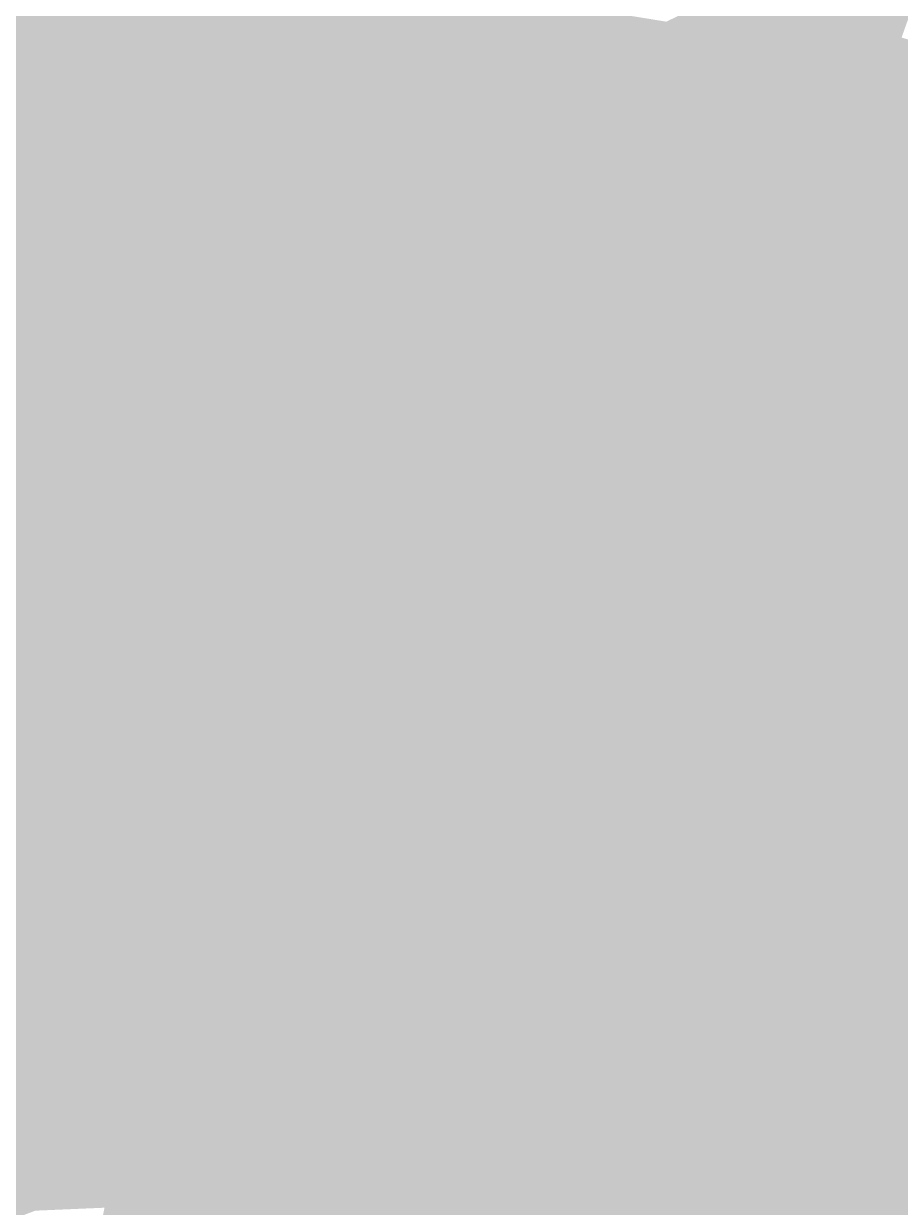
# Model space of a CAD drawing. Header units: millimetres. Extents: x 340454 to 342791, y 6993867 to 6995092.
# Drawn here: x 340734.29 to 340735.267, y 6994501.568 to 6994502.886 of the extents above; entities that cross this region are included whole.
import ezdxf

# ---------------------------------------------------------------- set-up
doc = ezdxf.new("R2010")
doc.units = ezdxf.units.MM
doc.header["$LTSCALE"] = 10
for name, color, linetype in [('A-MODELAGEM', 7, 'Continuous'), ('URB-Calçadas', 2, 'Continuous'), ('URB-Quadras', 3, 'Continuous')]:
    doc.layers.add(name, color=color, linetype=linetype)

msp = doc.modelspace()

# ---------------------------------------------------------------- linework, layer by layer
at = {"layer": 'A-MODELAGEM', "color": 161, "linetype": 'Continuous', "lineweight": -3}
for points in [[(340734.1952, 6994502.888), (340734.2515, 6994502.8698), (340734.6148, 6994503.0415)], [(340734.2515, 6994502.8698), (340734.595, 6994502.9751), (340734.6148, 6994503.0415)], [(340734.2515, 6994502.8698), (340734.3031, 6994502.8532), (340734.595, 6994502.9751)], [(340734.3031, 6994502.8532), (340734.3504, 6994502.838), (340734.595, 6994502.9751)], [(340734.3504, 6994502.838), (340734.5796, 6994502.9237), (340734.595, 6994502.9751)], [(340734.7085, 6994502.9256), (340734.6166, 6994502.9375), (340734.5639, 6994502.8328)], [(340734.6166, 6994502.9375), (340734.5796, 6994502.9237), (340734.5639, 6994502.8328)], [(340734.7085, 6994502.9256), (340734.5639, 6994502.8328), (340734.667, 6994502.8422)], [(340734.7942, 6994502.918), (340734.7085, 6994502.9256), (340734.667, 6994502.8422)], [(340735.0879, 6994502.9279), (340735.004, 6994502.884), (340735.0626, 6994502.8739)], [(340735.0879, 6994502.9279), (340735.006, 6994502.8882), (340735.004, 6994502.884)], [(340735.1385, 6994502.9117), (340735.0879, 6994502.9279), (340735.0626, 6994502.8739)], [(340734.3504, 6994502.838), (340734.4978, 6994502.7905), (340734.5796, 6994502.9237)], [(340734.4978, 6994502.7905), (340734.5499, 6994502.8239), (340734.5796, 6994502.9237)], [(340734.5796, 6994502.9237), (340734.5499, 6994502.8239), (340734.5639, 6994502.8328)], [(340734.7942, 6994502.918), (340734.667, 6994502.8422), (340734.7587, 6994502.8457)], [(340734.8716, 6994502.9087), (340734.7942, 6994502.918), (340734.7587, 6994502.8457)], [(340735.1385, 6994502.9117), (340735.0626, 6994502.8739), (340735.1163, 6994502.8641)], [(340735.185, 6994502.8968), (340735.1385, 6994502.9117), (340735.1163, 6994502.8641)], [(340735.2374, 6994502.9218), (340735.185, 6994502.8968), (340735.2284, 6994502.8834)], [(340735.2449, 6994502.9194), (340735.2374, 6994502.9218), (340735.2284, 6994502.8834)], [(340735.2814, 6994502.9077), (340735.2449, 6994502.9194), (340735.2284, 6994502.8834)], [(340734.8716, 6994502.9087), (340734.7587, 6994502.8457), (340734.841, 6994502.8455)], [(340734.9419, 6994502.8986), (340734.8716, 6994502.9087), (340734.841, 6994502.8455)], [(340734.9419, 6994502.8986), (340734.841, 6994502.8455), (340734.9153, 6994502.8429)], [(340735.006, 6994502.8882), (340734.9419, 6994502.8986), (340734.9153, 6994502.8429)], [(340735.2814, 6994502.9077), (340735.2284, 6994502.8834), (340735.2682, 6994502.8706)], [(340735.006, 6994502.8882), (340734.9153, 6994502.8429), (340735.004, 6994502.884)], [(340735.185, 6994502.8968), (340735.1163, 6994502.8641), (340735.1655, 6994502.8545)], [(340735.2284, 6994502.8834), (340735.185, 6994502.8968), (340735.1655, 6994502.8545)], [(340735.004, 6994502.884), (340734.9119, 6994502.8358), (340734.9796, 6994502.8325)], [(340735.004, 6994502.884), (340734.9153, 6994502.8429), (340734.9119, 6994502.8358)], [(340735.0626, 6994502.8739), (340735.004, 6994502.884), (340734.9796, 6994502.8325)], [(340735.0626, 6994502.8739), (340734.9796, 6994502.8325), (340735.0412, 6994502.8282)], [(340735.1163, 6994502.8641), (340735.0626, 6994502.8739), (340735.0412, 6994502.8282)], [(340735.2284, 6994502.8834), (340735.1655, 6994502.8545), (340735.2109, 6994502.8453)], [(340735.2682, 6994502.8706), (340735.2284, 6994502.8834), (340735.2109, 6994502.8453)], [(340733.7725, 6994502.6316), (340734.3031, 6994502.8532), (340734.2515, 6994502.8698)], [(340735.1163, 6994502.8641), (340735.0412, 6994502.8282), (340735.0974, 6994502.8233)], [(340735.1655, 6994502.8545), (340735.1163, 6994502.8641), (340735.0974, 6994502.8233)], [(340735.2682, 6994502.8706), (340735.2109, 6994502.8453), (340735.2527, 6994502.8365)], [(340735.3047, 6994502.8588), (340735.2682, 6994502.8706), (340735.2527, 6994502.8365)], [(340735.3047, 6994502.8588), (340735.2527, 6994502.8365), (340735.291, 6994502.8282)], [(340733.7725, 6994502.6316), (340733.8249, 6994502.6416), (340734.3031, 6994502.8532)], [(340733.8249, 6994502.6416), (340734.3504, 6994502.838), (340734.3031, 6994502.8532)], [(340734.7587, 6994502.8457), (340734.6342, 6994502.7761), (340734.73, 6994502.7871)], [(340734.7587, 6994502.8457), (340734.667, 6994502.8422), (340734.6342, 6994502.7761)], [(340734.841, 6994502.8455), (340734.7587, 6994502.8457), (340734.73, 6994502.7871)], [(340735.1655, 6994502.8545), (340735.0974, 6994502.8233), (340735.1485, 6994502.8177)], [(340735.2109, 6994502.8453), (340735.1655, 6994502.8545), (340735.1485, 6994502.8177)], [(340733.8249, 6994502.6416), (340734.4539, 6994502.7623), (340734.3504, 6994502.838)], [(340734.3504, 6994502.838), (340734.4539, 6994502.7623), (340734.4978, 6994502.7905)], [(340734.667, 6994502.8422), (340734.5312, 6994502.7612), (340734.6342, 6994502.7761)], [(340734.667, 6994502.8422), (340734.5363, 6994502.7781), (340734.5312, 6994502.7612)], [(340734.667, 6994502.8422), (340734.5639, 6994502.8328), (340734.5363, 6994502.7781)], [(340734.5639, 6994502.8328), (340734.5499, 6994502.8239), (340734.5363, 6994502.7781)], [(340734.841, 6994502.8455), (340734.73, 6994502.7871), (340734.8157, 6994502.7933)], [(340734.9119, 6994502.8358), (340734.8107, 6994502.783), (340734.8886, 6994502.7872)], [(340734.9119, 6994502.8358), (340734.8157, 6994502.7933), (340734.8107, 6994502.783)], [(340734.9153, 6994502.8429), (340734.841, 6994502.8455), (340734.8157, 6994502.7933)], [(340734.9153, 6994502.8429), (340734.8157, 6994502.7933), (340734.9119, 6994502.8358)], [(340734.9796, 6994502.8325), (340734.9119, 6994502.8358), (340734.8886, 6994502.7872)], [(340734.9796, 6994502.8325), (340734.8886, 6994502.7872), (340734.959, 6994502.789)], [(340735.0412, 6994502.8282), (340734.9796, 6994502.8325), (340734.959, 6994502.789)], [(340735.2109, 6994502.8453), (340735.1485, 6994502.8177), (340735.1958, 6994502.8122)], [(340735.2527, 6994502.8365), (340735.2109, 6994502.8453), (340735.1958, 6994502.8122)], [(340735.2527, 6994502.8365), (340735.1958, 6994502.8122), (340735.2392, 6994502.8068)], [(340735.291, 6994502.8282), (340735.2527, 6994502.8365), (340735.2392, 6994502.8068)], [(340734.4978, 6994502.7905), (340734.5363, 6994502.7781), (340734.5499, 6994502.8239)], [(340735.0412, 6994502.8282), (340734.959, 6994502.789), (340735.0229, 6994502.7892)], [(340735.0974, 6994502.8233), (340735.0412, 6994502.8282), (340735.0229, 6994502.7892)], [(340735.0974, 6994502.8233), (340735.0229, 6994502.7892), (340735.0808, 6994502.7878)], [(340735.1485, 6994502.8177), (340735.0974, 6994502.8233), (340735.0808, 6994502.7878)], [(340735.291, 6994502.8282), (340735.2392, 6994502.8068), (340735.2794, 6994502.8026)], [(340735.1485, 6994502.8177), (340735.0808, 6994502.7878), (340735.1337, 6994502.7857)], [(340735.1958, 6994502.8122), (340735.1485, 6994502.8177), (340735.1337, 6994502.7857)], [(340735.1958, 6994502.8122), (340735.1337, 6994502.7857), (340735.1826, 6994502.7833)], [(340735.2392, 6994502.8068), (340735.1958, 6994502.8122), (340735.1826, 6994502.7833)], [(340735.2392, 6994502.8068), (340735.1826, 6994502.7833), (340735.2217, 6994502.7683)], [(340735.2794, 6994502.8026), (340735.2392, 6994502.8068), (340735.2217, 6994502.7683)], [(340734.8157, 6994502.7933), (340734.7063, 6994502.7387), (340734.8107, 6994502.783)], [(340734.8157, 6994502.7933), (340734.73, 6994502.7871), (340734.7063, 6994502.7387)], [(340735.2794, 6994502.8026), (340735.2217, 6994502.7683), (340735.2627, 6994502.7656)], [(340735.3152, 6994502.7961), (340735.2794, 6994502.8026), (340735.2627, 6994502.7656)], [(340735.3152, 6994502.7961), (340735.2627, 6994502.7656), (340735.3002, 6994502.7628)], [(340734.4539, 6994502.7623), (340734.5363, 6994502.7781), (340734.4978, 6994502.7905)], [(340734.73, 6994502.7871), (340734.6076, 6994502.7227), (340734.7063, 6994502.7387)], [(340734.73, 6994502.7871), (340734.6342, 6994502.7761), (340734.6076, 6994502.7227)], [(340734.8107, 6994502.783), (340734.6995, 6994502.7248), (340734.7887, 6994502.7374)], [(340734.8107, 6994502.783), (340734.7063, 6994502.7387), (340734.6995, 6994502.7248)], [(340734.8886, 6994502.7872), (340734.7887, 6994502.7374), (340734.8689, 6994502.746)], [(340734.8886, 6994502.7872), (340734.8107, 6994502.783), (340734.7887, 6994502.7374)], [(340734.959, 6994502.789), (340734.8689, 6994502.746), (340734.9413, 6994502.7518)], [(340734.959, 6994502.789), (340734.8886, 6994502.7872), (340734.8689, 6994502.746)], [(340735.0229, 6994502.7892), (340734.9413, 6994502.7518), (340735.0069, 6994502.7551)], [(340735.0229, 6994502.7892), (340734.959, 6994502.789), (340734.9413, 6994502.7518)], [(340735.0808, 6994502.7878), (340735.0229, 6994502.7892), (340735.0069, 6994502.7551)], [(340735.0808, 6994502.7878), (340735.0069, 6994502.7551), (340735.0665, 6994502.757)], [(340735.1337, 6994502.7857), (340735.0808, 6994502.7878), (340735.0665, 6994502.757)], [(340735.1337, 6994502.7857), (340735.0665, 6994502.757), (340735.1208, 6994502.7577)], [(340735.1826, 6994502.7833), (340735.1337, 6994502.7857), (340735.1208, 6994502.7577)], [(340735.1826, 6994502.7833), (340735.1208, 6994502.7577), (340735.1585, 6994502.7307)], [(340735.2217, 6994502.7683), (340735.1826, 6994502.7833), (340735.1585, 6994502.7307)], [(340734.4539, 6994502.7623), (340734.5312, 6994502.7612), (340734.5363, 6994502.7781)], [(340734.6342, 6994502.7761), (340734.5157, 6994502.71), (340734.6076, 6994502.7227)], [(340734.6342, 6994502.7761), (340734.5312, 6994502.7612), (340734.5157, 6994502.71)], [(340735.2217, 6994502.7683), (340735.1585, 6994502.7307), (340735.2053, 6994502.7323)], [(340735.2627, 6994502.7656), (340735.2217, 6994502.7683), (340735.2053, 6994502.7323)], [(340733.8249, 6994502.6416), (340733.9228, 6994502.4216), (340734.4539, 6994502.7623)], [(340733.9228, 6994502.4216), (340733.948, 6994502.4134), (340734.4539, 6994502.7623)], [(340733.948, 6994502.4134), (340734.5312, 6994502.7612), (340734.4539, 6994502.7623)], [(340733.948, 6994502.4134), (340734.5157, 6994502.71), (340734.5312, 6994502.7612)], [(340735.0069, 6994502.7551), (340734.926, 6994502.7194), (340734.993, 6994502.7256)], [(340735.0069, 6994502.7551), (340734.9413, 6994502.7518), (340734.926, 6994502.7194)], [(340735.0665, 6994502.757), (340734.993, 6994502.7256), (340735.054, 6994502.73)], [(340735.0665, 6994502.757), (340735.0069, 6994502.7551), (340734.993, 6994502.7256)], [(340735.1208, 6994502.7577), (340735.054, 6994502.73), (340735.0894, 6994502.6896)], [(340735.1208, 6994502.7577), (340735.0665, 6994502.757), (340735.054, 6994502.73)], [(340735.1585, 6994502.7307), (340735.1208, 6994502.7577), (340735.0894, 6994502.6896)], [(340735.2627, 6994502.7656), (340735.2053, 6994502.7323), (340735.248, 6994502.7331)], [(340735.3002, 6994502.7628), (340735.2627, 6994502.7656), (340735.248, 6994502.7331)], [(340735.3002, 6994502.7628), (340735.248, 6994502.7331), (340735.287, 6994502.7334)], [(340734.8689, 6994502.746), (340734.77, 6994502.6988), (340734.852, 6994502.7108)], [(340734.8689, 6994502.746), (340734.7887, 6994502.7374), (340734.77, 6994502.6988)], [(340734.9413, 6994502.7518), (340734.852, 6994502.7108), (340734.926, 6994502.7194)], [(340734.9413, 6994502.7518), (340734.8689, 6994502.746), (340734.852, 6994502.7108)], [(340735.4638, 6994502.742), (340735.4314, 6994502.7196), (340735.0805, 6994501.863)], [(340736.6526, 6994502.4677), (340735.4638, 6994502.742), (340735.0805, 6994501.863)], [(340734.7063, 6994502.7387), (340734.5858, 6994502.6786), (340734.6995, 6994502.7248)], [(340734.7063, 6994502.7387), (340734.6076, 6994502.7227), (340734.5858, 6994502.6786)], [(340734.7887, 6994502.7374), (340734.6788, 6994502.6827), (340734.77, 6994502.6988)], [(340734.7887, 6994502.7374), (340734.6995, 6994502.7248), (340734.6788, 6994502.6827)], [(340735.054, 6994502.73), (340734.9809, 6994502.6998), (340735.0144, 6994502.6451)], [(340735.054, 6994502.73), (340734.993, 6994502.7256), (340734.9809, 6994502.6998)], [(340735.0894, 6994502.6896), (340735.054, 6994502.73), (340735.0144, 6994502.6451)], [(340735.1585, 6994502.7307), (340735.0894, 6994502.6896), (340735.1425, 6994502.6958)], [(340735.2053, 6994502.7323), (340735.1425, 6994502.6958), (340735.1909, 6994502.7006)], [(340735.2053, 6994502.7323), (340735.1585, 6994502.7307), (340735.1425, 6994502.6958)], [(340735.248, 6994502.7331), (340735.1909, 6994502.7006), (340735.2351, 6994502.7044)], [(340735.248, 6994502.7331), (340735.2053, 6994502.7323), (340735.1909, 6994502.7006)], [(340735.287, 6994502.7334), (340735.2351, 6994502.7044), (340735.2754, 6994502.7075)], [(340735.287, 6994502.7334), (340735.248, 6994502.7331), (340735.2351, 6994502.7044)], [(340734.6076, 6994502.7227), (340734.5029, 6994502.6676), (340734.5858, 6994502.6786)], [(340734.6076, 6994502.7227), (340734.5157, 6994502.71), (340734.5029, 6994502.6676)], [(340734.6995, 6994502.7248), (340734.5769, 6994502.6607), (340734.6788, 6994502.6827)], [(340734.6995, 6994502.7248), (340734.5858, 6994502.6786), (340734.5769, 6994502.6607)], [(340734.926, 6994502.7194), (340734.8373, 6994502.6802), (340734.9126, 6994502.6912)], [(340734.926, 6994502.7194), (340734.852, 6994502.7108), (340734.8373, 6994502.6802)], [(340734.993, 6994502.7256), (340734.9126, 6994502.6912), (340734.9809, 6994502.6998)], [(340734.993, 6994502.7256), (340734.926, 6994502.7194), (340734.9126, 6994502.6912)], [(340735.4314, 6994502.7196), (340735.0515, 6994501.8519), (340735.0805, 6994501.863)], [(340735.4314, 6994502.7196), (340735.3956, 6994502.6949), (340735.0515, 6994501.8519)], [(340733.948, 6994502.4134), (340733.9712, 6994502.4058), (340734.5157, 6994502.71)], [(340733.9712, 6994502.4058), (340734.5029, 6994502.6676), (340734.5157, 6994502.71)], [(340734.852, 6994502.7108), (340734.754, 6994502.6659), (340734.8373, 6994502.6802)], [(340734.852, 6994502.7108), (340734.77, 6994502.6988), (340734.754, 6994502.6659)], [(340735.1909, 6994502.7006), (340735.1284, 6994502.665), (340735.1782, 6994502.6727)], [(340735.1909, 6994502.7006), (340735.1425, 6994502.6958), (340735.1284, 6994502.665)], [(340735.2351, 6994502.7044), (340735.1782, 6994502.6727), (340735.2236, 6994502.679)], [(340735.2351, 6994502.7044), (340735.1909, 6994502.7006), (340735.1782, 6994502.6727)], [(340735.2754, 6994502.7075), (340735.2236, 6994502.679), (340735.2651, 6994502.6844)], [(340735.2754, 6994502.7075), (340735.2351, 6994502.7044), (340735.2236, 6994502.679)], [(340735.3122, 6994502.7099), (340735.2651, 6994502.6844), (340735.3029, 6994502.689)], [(340735.3122, 6994502.7099), (340735.2754, 6994502.7075), (340735.2651, 6994502.6844)], [(340734.77, 6994502.6988), (340734.6613, 6994502.647), (340734.754, 6994502.6659)], [(340734.77, 6994502.6988), (340734.6788, 6994502.6827), (340734.6613, 6994502.647)], [(340734.9126, 6994502.6912), (340734.8246, 6994502.6536), (340734.901, 6994502.6667)], [(340734.9126, 6994502.6912), (340734.8373, 6994502.6802), (340734.8246, 6994502.6536)], [(340734.9809, 6994502.6998), (340734.901, 6994502.6667), (340734.9323, 6994502.5962)], [(340734.9809, 6994502.6998), (340734.9126, 6994502.6912), (340734.901, 6994502.6667)], [(340735.0144, 6994502.6451), (340734.9809, 6994502.6998), (340734.9323, 6994502.5962)], [(340735.0894, 6994502.6896), (340735.0144, 6994502.6451), (340735.0738, 6994502.6558)], [(340735.3956, 6994502.6949), (340735.0197, 6994501.8396), (340735.0515, 6994501.8519)], [(340735.3956, 6994502.6949), (340735.3562, 6994502.6677), (340735.0197, 6994501.8396)], [(340735.1425, 6994502.6958), (340735.0738, 6994502.6558), (340735.1284, 6994502.665)], [(340735.1425, 6994502.6958), (340735.0894, 6994502.6896), (340735.0738, 6994502.6558)], [(340735.3029, 6994502.689), (340735.2559, 6994502.664), (340735.2946, 6994502.6705)], [(340735.3029, 6994502.689), (340735.2651, 6994502.6844), (340735.2559, 6994502.664)], [(340734.5858, 6994502.6786), (340734.4922, 6994502.632), (340734.5769, 6994502.6607)], [(340734.5858, 6994502.6786), (340734.5029, 6994502.6676), (340734.4922, 6994502.632)], [(340734.6788, 6994502.6827), (340734.5578, 6994502.6224), (340734.6613, 6994502.647)], [(340734.6788, 6994502.6827), (340734.5769, 6994502.6607), (340734.5578, 6994502.6224)], [(340734.8373, 6994502.6802), (340734.7401, 6994502.6372), (340734.8246, 6994502.6536)], [(340734.8373, 6994502.6802), (340734.754, 6994502.6659), (340734.7401, 6994502.6372)], [(340735.2236, 6994502.679), (340735.167, 6994502.6479), (340735.2135, 6994502.6565)], [(340735.2236, 6994502.679), (340735.1782, 6994502.6727), (340735.167, 6994502.6479)], [(340735.2651, 6994502.6844), (340735.2135, 6994502.6565), (340735.2559, 6994502.664)], [(340735.2651, 6994502.6844), (340735.2236, 6994502.679), (340735.2135, 6994502.6565)], [(340733.9712, 6994502.4058), (340733.9924, 6994502.3989), (340734.5029, 6994502.6676)], [(340733.9924, 6994502.3989), (340734.4922, 6994502.632), (340734.5029, 6994502.6676)], [(340734.754, 6994502.6659), (340734.6464, 6994502.6166), (340734.7401, 6994502.6372)], [(340734.754, 6994502.6659), (340734.6613, 6994502.647), (340734.6464, 6994502.6166)], [(340734.901, 6994502.6667), (340734.8135, 6994502.6304), (340734.8422, 6994502.5426)], [(340734.901, 6994502.6667), (340734.8246, 6994502.6536), (340734.8135, 6994502.6304)], [(340734.9323, 6994502.5962), (340734.901, 6994502.6667), (340734.8422, 6994502.5426)], [(340735.3562, 6994502.6677), (340734.9847, 6994501.8262), (340735.0197, 6994501.8396)], [(340735.3562, 6994502.6677), (340735.3129, 6994502.6378), (340734.9847, 6994501.8262)], [(340735.1284, 6994502.665), (340735.0601, 6994502.6261), (340735.116, 6994502.6379)], [(340735.1284, 6994502.665), (340735.0738, 6994502.6558), (340735.0601, 6994502.6261)], [(340735.1782, 6994502.6727), (340735.116, 6994502.6379), (340735.167, 6994502.6479)], [(340735.1782, 6994502.6727), (340735.1284, 6994502.665), (340735.116, 6994502.6379)], [(340735.2559, 6994502.664), (340735.2045, 6994502.6366), (340735.2478, 6994502.6459)], [(340735.2559, 6994502.664), (340735.2135, 6994502.6565), (340735.2045, 6994502.6366)], [(340735.2918, 6994502.6643), (340735.2445, 6994502.6385), (340735.2654, 6994502.6049)], [(340735.2918, 6994502.6643), (340735.2478, 6994502.6459), (340735.2445, 6994502.6385)], [(340735.2946, 6994502.6705), (340735.2478, 6994502.6459), (340735.2918, 6994502.6643)], [(340735.2946, 6994502.6705), (340735.2559, 6994502.664), (340735.2478, 6994502.6459)], [(340735.3129, 6994502.6378), (340735.2918, 6994502.6643), (340735.2654, 6994502.6049)], [(340734.5769, 6994502.6607), (340734.4867, 6994502.6136), (340734.5578, 6994502.6224)], [(340734.5769, 6994502.6607), (340734.4922, 6994502.632), (340734.4867, 6994502.6136)], [(340734.8246, 6994502.6536), (340734.7281, 6994502.6124), (340734.8135, 6994502.6304)], [(340734.8246, 6994502.6536), (340734.7401, 6994502.6372), (340734.7281, 6994502.6124)], [(340735.0738, 6994502.6558), (340734.9993, 6994502.6125), (340735.0601, 6994502.6261)], [(340735.0738, 6994502.6558), (340735.0144, 6994502.6451), (340734.9993, 6994502.6125)], [(340735.167, 6994502.6479), (340735.1051, 6994502.6139), (340735.1571, 6994502.626)], [(340735.167, 6994502.6479), (340735.116, 6994502.6379), (340735.1051, 6994502.6139)], [(340735.2135, 6994502.6565), (340735.1571, 6994502.626), (340735.2045, 6994502.6366)], [(340735.2135, 6994502.6565), (340735.167, 6994502.6479), (340735.1571, 6994502.626)], [(340734.6613, 6994502.647), (340734.5417, 6994502.5899), (340734.6464, 6994502.6166)], [(340734.6613, 6994502.647), (340734.5578, 6994502.6224), (340734.5417, 6994502.5899)], [(340734.7401, 6994502.6372), (340734.6334, 6994502.5901), (340734.7281, 6994502.6124)], [(340734.7401, 6994502.6372), (340734.6464, 6994502.6166), (340734.6334, 6994502.5901)], [(340735.0144, 6994502.6451), (340734.9323, 6994502.5962), (340734.9993, 6994502.6125)], [(340735.3129, 6994502.6378), (340734.9463, 6994501.8114), (340734.9847, 6994501.8262)], [(340735.3129, 6994502.6378), (340735.2654, 6994502.6049), (340734.9463, 6994501.8114)], [(340735.116, 6994502.6379), (340735.048, 6994502.5999), (340735.1051, 6994502.6139)], [(340735.116, 6994502.6379), (340735.0601, 6994502.6261), (340735.048, 6994502.5999)], [(340735.2045, 6994502.6366), (340735.1482, 6994502.6066), (340735.1965, 6994502.6189)], [(340735.2045, 6994502.6366), (340735.1571, 6994502.626), (340735.1482, 6994502.6066)], [(340735.2445, 6994502.6385), (340735.1926, 6994502.6104), (340735.2133, 6994502.5689)], [(340735.2445, 6994502.6385), (340735.1965, 6994502.6189), (340735.1926, 6994502.6104)], [(340735.2478, 6994502.6459), (340735.1965, 6994502.6189), (340735.2445, 6994502.6385)], [(340735.2478, 6994502.6459), (340735.2045, 6994502.6366), (340735.1965, 6994502.6189)], [(340735.2654, 6994502.6049), (340735.2445, 6994502.6385), (340735.2133, 6994502.5689)], [(340733.9924, 6994502.3989), (340734.012, 6994502.3925), (340734.4922, 6994502.632)], [(340734.012, 6994502.3925), (340734.4867, 6994502.6136), (340734.4922, 6994502.632)], [(340734.5578, 6994502.6224), (340734.4772, 6994502.5822), (340734.5417, 6994502.5899)], [(340734.5578, 6994502.6224), (340734.4867, 6994502.6136), (340734.4772, 6994502.5822)], [(340734.8135, 6994502.6304), (340734.7176, 6994502.5907), (340734.7433, 6994502.4838)], [(340734.8135, 6994502.6304), (340734.7281, 6994502.6124), (340734.7176, 6994502.5907)], [(340734.8422, 6994502.5426), (340734.8135, 6994502.6304), (340734.7433, 6994502.4838)], [(340735.0601, 6994502.6261), (340734.986, 6994502.5839), (340735.048, 6994502.5999)], [(340735.0601, 6994502.6261), (340734.9993, 6994502.6125), (340734.986, 6994502.5839)], [(340735.1571, 6994502.626), (340735.0953, 6994502.5927), (340735.1482, 6994502.6066)], [(340735.1571, 6994502.626), (340735.1051, 6994502.6139), (340735.0953, 6994502.5927)], [(340734.012, 6994502.3925), (340734.0439, 6994502.3821), (340734.4867, 6994502.6136)], [(340734.0439, 6994502.3821), (340734.4772, 6994502.5822), (340734.4867, 6994502.6136)], [(340734.6464, 6994502.6166), (340734.5279, 6994502.5622), (340734.6334, 6994502.5901)], [(340734.6464, 6994502.6166), (340734.5417, 6994502.5899), (340734.5279, 6994502.5622)], [(340734.7281, 6994502.6124), (340734.6221, 6994502.5671), (340734.7176, 6994502.5907)], [(340734.7281, 6994502.6124), (340734.6334, 6994502.5901), (340734.6221, 6994502.5671)], [(340734.9993, 6994502.6125), (340734.9177, 6994502.5651), (340734.986, 6994502.5839)], [(340734.9993, 6994502.6125), (340734.9323, 6994502.5962), (340734.9177, 6994502.5651)], [(340735.1051, 6994502.6139), (340735.0374, 6994502.5768), (340735.0953, 6994502.5927)], [(340735.1051, 6994502.6139), (340735.048, 6994502.5999), (340735.0374, 6994502.5768)], [(340735.1926, 6994502.6104), (340735.1359, 6994502.5796), (340735.1561, 6994502.5295)], [(340735.1926, 6994502.6104), (340735.1404, 6994502.5894), (340735.1359, 6994502.5796)], [(340735.1965, 6994502.6189), (340735.1404, 6994502.5894), (340735.1926, 6994502.6104)], [(340735.1965, 6994502.6189), (340735.1482, 6994502.6066), (340735.1404, 6994502.5894)], [(340735.2133, 6994502.5689), (340735.1926, 6994502.6104), (340735.1561, 6994502.5295)], [(340734.9323, 6994502.5962), (340734.8422, 6994502.5426), (340734.9177, 6994502.5651)], [(340735.2654, 6994502.6049), (340734.9043, 6994501.7952), (340734.9463, 6994501.8114)], [(340735.2654, 6994502.6049), (340735.2133, 6994502.5689), (340734.9043, 6994501.7952)], [(340735.048, 6994502.5999), (340734.9743, 6994502.5587), (340735.0374, 6994502.5768)], [(340735.048, 6994502.5999), (340734.986, 6994502.5839), (340734.9743, 6994502.5587)], [(340735.1482, 6994502.6066), (340735.0867, 6994502.5739), (340735.1404, 6994502.5894)], [(340735.1482, 6994502.6066), (340735.0953, 6994502.5927), (340735.0867, 6994502.5739)], [(340734.0439, 6994502.3821), (340734.0631, 6994502.3759), (340734.4772, 6994502.5822)], [(340734.0631, 6994502.3759), (340734.4691, 6994502.5553), (340734.4772, 6994502.5822)], [(340734.5417, 6994502.5899), (340734.4691, 6994502.5553), (340734.5279, 6994502.5622)], [(340734.5417, 6994502.5899), (340734.4772, 6994502.5822), (340734.4691, 6994502.5553)], [(340734.6334, 6994502.5901), (340734.516, 6994502.5382), (340734.6221, 6994502.5671)], [(340734.6334, 6994502.5901), (340734.5279, 6994502.5622), (340734.516, 6994502.5382)], [(340734.7176, 6994502.5907), (340734.6123, 6994502.547), (340734.6345, 6994502.4191)], [(340734.7176, 6994502.5907), (340734.6221, 6994502.5671), (340734.6123, 6994502.547)], [(340734.7433, 6994502.4838), (340734.7176, 6994502.5907), (340734.6345, 6994502.4191)], [(340734.986, 6994502.5839), (340734.9049, 6994502.5377), (340734.9743, 6994502.5587)], [(340734.986, 6994502.5839), (340734.9177, 6994502.5651), (340734.9049, 6994502.5377)], [(340735.0953, 6994502.5927), (340735.0279, 6994502.5562), (340735.0867, 6994502.5739)], [(340735.0953, 6994502.5927), (340735.0374, 6994502.5768), (340735.0279, 6994502.5562)], [(340735.1404, 6994502.5894), (340735.0791, 6994502.5571), (340735.1359, 6994502.5796)], [(340735.1404, 6994502.5894), (340735.0867, 6994502.5739), (340735.0791, 6994502.5571)], [(340735.2133, 6994502.5689), (340734.8583, 6994501.7776), (340734.9043, 6994501.7952)], [(340735.2133, 6994502.5689), (340735.1561, 6994502.5295), (340734.8583, 6994501.7776)], [(340735.0374, 6994502.5768), (340734.9639, 6994502.5364), (340735.0279, 6994502.5562)], [(340735.0374, 6994502.5768), (340734.9743, 6994502.5587), (340734.9639, 6994502.5364)], [(340735.0867, 6994502.5739), (340735.0195, 6994502.538), (340735.0791, 6994502.5571)], [(340735.0867, 6994502.5739), (340735.0279, 6994502.5562), (340735.0195, 6994502.538)], [(340735.1359, 6994502.5796), (340735.0739, 6994502.5459), (340735.0935, 6994502.4862)], [(340735.1359, 6994502.5796), (340735.0791, 6994502.5571), (340735.0739, 6994502.5459)], [(340735.1561, 6994502.5295), (340735.1359, 6994502.5796), (340735.0935, 6994502.4862)], [(340734.5279, 6994502.5622), (340734.4621, 6994502.532), (340734.516, 6994502.5382)], [(340734.5279, 6994502.5622), (340734.4691, 6994502.5553), (340734.4621, 6994502.532)], [(340734.6221, 6994502.5671), (340734.5056, 6994502.5173), (340734.6123, 6994502.547)], [(340734.6221, 6994502.5671), (340734.516, 6994502.5382), (340734.5056, 6994502.5173)], [(340734.9177, 6994502.5651), (340734.8282, 6994502.5131), (340734.9049, 6994502.5377)], [(340734.9177, 6994502.5651), (340734.8422, 6994502.5426), (340734.8282, 6994502.5131)], [(340734.9743, 6994502.5587), (340734.8935, 6994502.5136), (340734.9639, 6994502.5364)], [(340734.9743, 6994502.5587), (340734.9049, 6994502.5377), (340734.8935, 6994502.5136)], [(340735.0279, 6994502.5562), (340734.9548, 6994502.5167), (340735.0195, 6994502.538)], [(340735.0279, 6994502.5562), (340734.9639, 6994502.5364), (340734.9548, 6994502.5167)], [(340735.0791, 6994502.5571), (340735.0121, 6994502.5219), (340735.0739, 6994502.5459)], [(340735.0791, 6994502.5571), (340735.0195, 6994502.538), (340735.0121, 6994502.5219)], [(340734.0631, 6994502.3759), (340734.0809, 6994502.3701), (340734.4691, 6994502.5553)], [(340734.0809, 6994502.3701), (340734.4621, 6994502.532), (340734.4691, 6994502.5553)], [(340734.6123, 6994502.547), (340734.4966, 6994502.4991), (340734.5146, 6994502.3478)], [(340734.6123, 6994502.547), (340734.5056, 6994502.5173), (340734.4966, 6994502.4991)], [(340734.6345, 6994502.4191), (340734.6123, 6994502.547), (340734.5146, 6994502.3478)], [(340734.8422, 6994502.5426), (340734.7433, 6994502.4838), (340734.8282, 6994502.5131)], [(340735.0739, 6994502.5459), (340735.0061, 6994502.5091), (340735.0249, 6994502.4388)], [(340735.0739, 6994502.5459), (340735.0121, 6994502.5219), (340735.0061, 6994502.5091)], [(340735.0935, 6994502.4862), (340735.0739, 6994502.5459), (340735.0249, 6994502.4388)], [(340734.0809, 6994502.3701), (340734.0972, 6994502.3648), (340734.4621, 6994502.532)], [(340734.0972, 6994502.3648), (340734.1124, 6994502.3598), (340734.4621, 6994502.532)], [(340734.1124, 6994502.3598), (340734.4559, 6994502.5116), (340734.4621, 6994502.532)], [(340734.516, 6994502.5382), (340734.4559, 6994502.5116), (340734.5056, 6994502.5173)], [(340734.516, 6994502.5382), (340734.4621, 6994502.532), (340734.4559, 6994502.5116)], [(340735.1561, 6994502.5295), (340734.8081, 6994501.7582), (340734.8583, 6994501.7776)], [(340735.1561, 6994502.5295), (340735.0935, 6994502.4862), (340734.8081, 6994501.7582)], [(340734.9049, 6994502.5377), (340734.8159, 6994502.4871), (340734.8935, 6994502.5136)], [(340734.9049, 6994502.5377), (340734.8282, 6994502.5131), (340734.8159, 6994502.4871)], [(340734.9639, 6994502.5364), (340734.8835, 6994502.4923), (340734.9548, 6994502.5167)], [(340734.9639, 6994502.5364), (340734.8935, 6994502.5136), (340734.8835, 6994502.4923)], [(340735.0195, 6994502.538), (340734.9466, 6994502.4992), (340735.0121, 6994502.5219)], [(340735.0195, 6994502.538), (340734.9548, 6994502.5167), (340734.9466, 6994502.4992)], [(340734.5056, 6994502.5173), (340734.4505, 6994502.4937), (340734.4966, 6994502.4991)], [(340734.5056, 6994502.5173), (340734.4559, 6994502.5116), (340734.4505, 6994502.4937)], [(340734.9548, 6994502.5167), (340734.8747, 6994502.4734), (340734.9466, 6994502.4992)], [(340734.9548, 6994502.5167), (340734.8835, 6994502.4923), (340734.8747, 6994502.4734)], [(340735.0121, 6994502.5219), (340734.9394, 6994502.4837), (340735.0061, 6994502.5091)], [(340735.0121, 6994502.5219), (340734.9466, 6994502.4992), (340734.9394, 6994502.4837)], [(340734.1124, 6994502.3598), (340734.1264, 6994502.3552), (340734.4559, 6994502.5116)], [(340734.1264, 6994502.3552), (340734.4505, 6994502.4937), (340734.4559, 6994502.5116)], [(340734.8282, 6994502.5131), (340734.7299, 6994502.4559), (340734.8159, 6994502.4871)], [(340734.8282, 6994502.5131), (340734.7433, 6994502.4838), (340734.7299, 6994502.4559)], [(340734.8935, 6994502.5136), (340734.805, 6994502.4642), (340734.8835, 6994502.4923)], [(340734.8935, 6994502.5136), (340734.8159, 6994502.4871), (340734.805, 6994502.4642)], [(340735.0061, 6994502.5091), (340734.9326, 6994502.4691), (340734.9498, 6994502.3869)], [(340735.0061, 6994502.5091), (340734.9394, 6994502.4837), (340734.9326, 6994502.4691)], [(340735.0249, 6994502.4388), (340735.0061, 6994502.5091), (340734.9498, 6994502.3869)], [(340734.1264, 6994502.3552), (340734.1393, 6994502.3511), (340734.4505, 6994502.4937)], [(340734.1393, 6994502.3511), (340734.4458, 6994502.478), (340734.4505, 6994502.4937)], [(340734.4966, 6994502.4991), (340734.4458, 6994502.478), (340734.3835, 6994502.2715)], [(340734.5146, 6994502.3478), (340734.4966, 6994502.4991), (340734.3835, 6994502.2715)], [(340734.4966, 6994502.4991), (340734.4505, 6994502.4937), (340734.4458, 6994502.478)], [(340734.8835, 6994502.4923), (340734.7954, 6994502.4439), (340734.8747, 6994502.4734)], [(340734.8835, 6994502.4923), (340734.805, 6994502.4642), (340734.7954, 6994502.4439)], [(340734.9466, 6994502.4992), (340734.8668, 6994502.4567), (340734.9394, 6994502.4837)], [(340734.9466, 6994502.4992), (340734.8747, 6994502.4734), (340734.8668, 6994502.4567)], [(340734.1393, 6994502.3511), (340734.3835, 6994502.2715), (340734.4458, 6994502.478)], [(340734.7433, 6994502.4838), (340734.6345, 6994502.4191), (340734.7299, 6994502.4559)], [(340734.8159, 6994502.4871), (340734.7182, 6994502.4315), (340734.805, 6994502.4642)], [(340734.8159, 6994502.4871), (340734.7299, 6994502.4559), (340734.7182, 6994502.4315)], [(340735.0935, 6994502.4862), (340734.7532, 6994501.7371), (340734.8081, 6994501.7582)], [(340735.0935, 6994502.4862), (340735.0249, 6994502.4388), (340734.7532, 6994501.7371)], [(340734.9394, 6994502.4837), (340734.8599, 6994502.4419), (340734.9326, 6994502.4691)], [(340734.9394, 6994502.4837), (340734.8668, 6994502.4567), (340734.8599, 6994502.4419)], [(340734.805, 6994502.4642), (340734.7079, 6994502.4099), (340734.7954, 6994502.4439)], [(340734.805, 6994502.4642), (340734.7182, 6994502.4315), (340734.7079, 6994502.4099)], [(340734.8747, 6994502.4734), (340734.7869, 6994502.426), (340734.8668, 6994502.4567)], [(340734.8747, 6994502.4734), (340734.7954, 6994502.4439), (340734.7869, 6994502.426)], [(340734.9326, 6994502.4691), (340734.8522, 6994502.4254), (340734.8682, 6994502.3305)], [(340734.9326, 6994502.4691), (340734.8599, 6994502.4419), (340734.8522, 6994502.4254)], [(340734.9498, 6994502.3869), (340734.9326, 6994502.4691), (340734.8682, 6994502.3305)], [(340736.6526, 6994502.4677), (340734.9692, 6994501.6078), (340734.8744, 6994501.3905)], [(340737.7355, 6994502.1203), (340736.6526, 6994502.4677), (340734.8744, 6994501.3905)], [(340736.6526, 6994502.4677), (340734.9789, 6994501.6301), (340734.9692, 6994501.6078)], [(340736.6526, 6994502.4677), (340735.0708, 6994501.8409), (340734.9789, 6994501.6301)], [(340736.6526, 6994502.4677), (340735.0805, 6994501.863), (340735.0708, 6994501.8409)], [(340734.7299, 6994502.4559), (340734.6219, 6994502.3931), (340734.7182, 6994502.4315)], [(340734.7299, 6994502.4559), (340734.6345, 6994502.4191), (340734.6219, 6994502.3931)], [(340734.8668, 6994502.4567), (340734.7794, 6994502.4101), (340734.8599, 6994502.4419)], [(340734.8668, 6994502.4567), (340734.7869, 6994502.426), (340734.7794, 6994502.4101)], [(340735.0249, 6994502.4388), (340734.6933, 6994501.7141), (340734.7532, 6994501.7371)], [(340735.0249, 6994502.4388), (340734.9498, 6994502.3869), (340734.6933, 6994501.7141)], [(340734.7954, 6994502.4439), (340734.6988, 6994502.3909), (340734.7869, 6994502.426)], [(340734.7954, 6994502.4439), (340734.7079, 6994502.4099), (340734.6988, 6994502.3909)], [(340734.8599, 6994502.4419), (340734.7727, 6994502.396), (340734.8522, 6994502.4254)], [(340734.8599, 6994502.4419), (340734.7794, 6994502.4101), (340734.7727, 6994502.396)], [(340734.7182, 6994502.4315), (340734.6109, 6994502.3704), (340734.7079, 6994502.4099)], [(340734.7182, 6994502.4315), (340734.6219, 6994502.3931), (340734.6109, 6994502.3704)], [(340734.7869, 6994502.426), (340734.6907, 6994502.374), (340734.7794, 6994502.4101)], [(340734.7869, 6994502.426), (340734.6988, 6994502.3909), (340734.6907, 6994502.374)], [(340734.8522, 6994502.4254), (340734.764, 6994502.3775), (340734.7786, 6994502.2686)], [(340734.8522, 6994502.4254), (340734.7727, 6994502.396), (340734.764, 6994502.3775)], [(340734.8682, 6994502.3305), (340734.8522, 6994502.4254), (340734.7786, 6994502.2686)], [(340734.6345, 6994502.4191), (340734.5146, 6994502.3478), (340734.6219, 6994502.3931)], [(340734.7079, 6994502.4099), (340734.6012, 6994502.3503), (340734.6988, 6994502.3909)], [(340734.7079, 6994502.4099), (340734.6109, 6994502.3704), (340734.6012, 6994502.3503)], [(340734.7794, 6994502.4101), (340734.6835, 6994502.359), (340734.7727, 6994502.396)], [(340734.7794, 6994502.4101), (340734.6907, 6994502.374), (340734.6835, 6994502.359)], [(340734.6219, 6994502.3931), (340734.503, 6994502.324), (340734.6109, 6994502.3704)], [(340734.6219, 6994502.3931), (340734.5146, 6994502.3478), (340734.503, 6994502.324)], [(340734.6988, 6994502.3909), (340734.5926, 6994502.3325), (340734.6907, 6994502.374)], [(340734.6988, 6994502.3909), (340734.6012, 6994502.3503), (340734.5926, 6994502.3325)], [(340734.9498, 6994502.3869), (340734.6279, 6994501.6889), (340734.6933, 6994501.7141)], [(340734.9498, 6994502.3869), (340734.8682, 6994502.3305), (340734.6279, 6994501.6889)], [(340734.7727, 6994502.396), (340734.6772, 6994502.3458), (340734.764, 6994502.3775)], [(340734.7727, 6994502.396), (340734.6835, 6994502.359), (340734.6772, 6994502.3458)], [(340734.6907, 6994502.374), (340734.585, 6994502.3168), (340734.6835, 6994502.359)], [(340734.6907, 6994502.374), (340734.5926, 6994502.3325), (340734.585, 6994502.3168)], [(340734.764, 6994502.3775), (340734.6672, 6994502.325), (340734.6801, 6994502.2006)], [(340734.764, 6994502.3775), (340734.6772, 6994502.3458), (340734.6672, 6994502.325)], [(340734.7786, 6994502.2686), (340734.764, 6994502.3775), (340734.6801, 6994502.2006)], [(340734.6109, 6994502.3704), (340734.4927, 6994502.3031), (340734.6012, 6994502.3503)], [(340734.6109, 6994502.3704), (340734.503, 6994502.324), (340734.4927, 6994502.3031)], [(340734.6835, 6994502.359), (340734.5782, 6994502.3029), (340734.6772, 6994502.3458)], [(340734.6835, 6994502.359), (340734.585, 6994502.3168), (340734.5782, 6994502.3029)], [(340733.6007, 6994502.1279), (340734.3835, 6994502.2715), (340734.1393, 6994502.3511)], [(340734.5146, 6994502.3478), (340734.3835, 6994502.2715), (340734.3829, 6994502.2695)], [(340734.5146, 6994502.3478), (340734.3829, 6994502.2695), (340734.503, 6994502.324)], [(340734.6012, 6994502.3503), (340734.4837, 6994502.2846), (340734.5926, 6994502.3325)], [(340734.6012, 6994502.3503), (340734.4927, 6994502.3031), (340734.4837, 6994502.2846)], [(340734.6772, 6994502.3458), (340734.5723, 6994502.2906), (340734.6672, 6994502.325)], [(340734.6772, 6994502.3458), (340734.5782, 6994502.3029), (340734.5723, 6994502.2906)], [(340734.5926, 6994502.3325), (340734.4757, 6994502.2684), (340734.585, 6994502.3168)], [(340734.5926, 6994502.3325), (340734.4837, 6994502.2846), (340734.4757, 6994502.2684)], [(340734.503, 6994502.324), (340734.3829, 6994502.2695), (340734.3772, 6994502.2509)], [(340734.503, 6994502.324), (340734.3772, 6994502.2509), (340734.4927, 6994502.3031)], [(340734.8682, 6994502.3305), (340734.5571, 6994501.6617), (340734.6279, 6994501.6889)], [(340734.8682, 6994502.3305), (340734.7786, 6994502.2686), (340734.5571, 6994501.6617)], [(340734.6672, 6994502.325), (340734.5609, 6994502.2672), (340734.5719, 6994502.1258)], [(340734.6672, 6994502.325), (340734.5723, 6994502.2906), (340734.5609, 6994502.2672)], [(340734.6801, 6994502.2006), (340734.6672, 6994502.325), (340734.5719, 6994502.1258)], [(340734.585, 6994502.3168), (340734.4686, 6994502.254), (340734.5782, 6994502.3029)], [(340734.585, 6994502.3168), (340734.4757, 6994502.2684), (340734.4686, 6994502.254)], [(340734.4927, 6994502.3031), (340734.3772, 6994502.2509), (340734.3722, 6994502.2345)], [(340734.4927, 6994502.3031), (340734.3722, 6994502.2345), (340734.4837, 6994502.2846)], [(340734.5782, 6994502.3029), (340734.4624, 6994502.2412), (340734.5723, 6994502.2906)], [(340734.5782, 6994502.3029), (340734.4686, 6994502.254), (340734.4624, 6994502.2412)], [(340734.4837, 6994502.2846), (340734.3722, 6994502.2345), (340734.3678, 6994502.2199)], [(340734.4837, 6994502.2846), (340734.3678, 6994502.2199), (340734.4757, 6994502.2684)], [(340734.5723, 6994502.2906), (340734.4568, 6994502.2299), (340734.5609, 6994502.2672)], [(340734.5723, 6994502.2906), (340734.4624, 6994502.2412), (340734.4568, 6994502.2299)], [(340733.6007, 6994502.1279), (340734.3829, 6994502.2695), (340734.3835, 6994502.2715)], [(340733.6007, 6994502.1279), (340733.7826, 6994501.9125), (340734.3829, 6994502.2695)], [(340733.7826, 6994501.9125), (340734.3772, 6994502.2509), (340734.3829, 6994502.2695)], [(340734.4757, 6994502.2684), (340734.3678, 6994502.2199), (340734.3638, 6994502.2069)], [(340734.4757, 6994502.2684), (340734.3638, 6994502.2069), (340734.4686, 6994502.254)], [(340734.5609, 6994502.2672), (340734.444, 6994502.2037), (340734.4525, 6994502.0434)], [(340734.5609, 6994502.2672), (340734.4568, 6994502.2299), (340734.444, 6994502.2037)], [(340734.5609, 6994502.2672), (340734.4525, 6994502.0434), (340734.5719, 6994502.1258)], [(340734.7786, 6994502.2686), (340734.4798, 6994501.6319), (340734.5571, 6994501.6617)], [(340734.7786, 6994502.2686), (340734.6801, 6994502.2006), (340734.4798, 6994501.6319)], [(340734.4686, 6994502.254), (340734.3638, 6994502.2069), (340734.3603, 6994502.1954)], [(340734.4686, 6994502.254), (340734.3603, 6994502.1954), (340734.4624, 6994502.2412)], [(340733.7826, 6994501.9125), (340733.7906, 6994501.9099), (340734.3772, 6994502.2509)], [(340733.7906, 6994501.9099), (340734.3722, 6994502.2345), (340734.3772, 6994502.2509)], [(340734.4624, 6994502.2412), (340734.3603, 6994502.1954), (340734.3572, 6994502.1851)], [(340734.4624, 6994502.2412), (340734.3572, 6994502.1851), (340734.4568, 6994502.2299)], [(340733.7906, 6994501.9099), (340733.7979, 6994501.9075), (340734.3722, 6994502.2345)], [(340733.7979, 6994501.9075), (340734.3678, 6994502.2199), (340734.3722, 6994502.2345)], [(340734.4568, 6994502.2299), (340734.3544, 6994502.176), (340734.444, 6994502.2037)], [(340734.4568, 6994502.2299), (340734.3572, 6994502.1851), (340734.3544, 6994502.176)], [(340733.7979, 6994501.9075), (340733.8045, 6994501.9053), (340734.3678, 6994502.2199)], [(340733.8045, 6994501.9053), (340734.3638, 6994502.2069), (340734.3678, 6994502.2199)], [(340733.8045, 6994501.9053), (340733.8107, 6994501.9032), (340734.3638, 6994502.2069)], [(340733.8107, 6994501.9032), (340734.3603, 6994502.1954), (340734.3638, 6994502.2069)], [(340734.444, 6994502.2037), (340734.3467, 6994502.1509), (340734.3207, 6994501.9523)], [(340734.444, 6994502.2037), (340734.3207, 6994501.9523), (340734.4525, 6994502.0434)], [(340734.444, 6994502.2037), (340734.3544, 6994502.176), (340734.3467, 6994502.1509)], [(340734.6801, 6994502.2006), (340734.3952, 6994501.5994), (340734.4798, 6994501.6319)], [(340734.6801, 6994502.2006), (340734.5719, 6994502.1258), (340734.3952, 6994501.5994)], [(340733.8107, 6994501.9032), (340733.8163, 6994501.9014), (340734.3603, 6994502.1954)], [(340733.8163, 6994501.9014), (340734.3572, 6994502.1851), (340734.3603, 6994502.1954)], [(340733.8163, 6994501.9014), (340733.8214, 6994501.8997), (340734.3572, 6994502.1851)], [(340733.8214, 6994501.8997), (340734.3544, 6994502.176), (340734.3572, 6994502.1851)], [(340733.8214, 6994501.8997), (340733.8261, 6994501.8982), (340734.3544, 6994502.176)], [(340733.8261, 6994501.8982), (340734.3467, 6994502.1509), (340734.3544, 6994502.176)], [(340733.8261, 6994501.8982), (340733.8605, 6994501.8868), (340734.3467, 6994502.1509)], [(340733.8605, 6994501.8868), (340734.2769, 6994501.922), (340734.3467, 6994502.1509)], [(340734.3467, 6994502.1509), (340734.2769, 6994501.922), (340734.3207, 6994501.9523)], [(340734.5719, 6994502.1258), (340734.3027, 6994501.5638), (340734.3952, 6994501.5994)], [(340734.5719, 6994502.1258), (340734.4525, 6994502.0434), (340734.3027, 6994501.5638)], [(340737.7355, 6994502.1203), (340734.3615, 6994500.2143), (340734.3484, 6994500.1844)], [(340738.8184, 6994501.7728), (340737.7355, 6994502.1203), (340734.3484, 6994500.1844)], [(340737.7355, 6994502.1203), (340734.4925, 6994500.5147), (340734.3615, 6994500.2143)], [(340737.7355, 6994502.1203), (340734.5055, 6994500.5445), (340734.4925, 6994500.5147)], [(340737.7355, 6994502.1203), (340734.6339, 6994500.8391), (340734.5055, 6994500.5445)], [(340737.7355, 6994502.1203), (340734.6469, 6994500.8689), (340734.6339, 6994500.8391)], [(340737.7355, 6994502.1203), (340734.8744, 6994501.3905), (340734.6469, 6994500.8689)], [(340734.4525, 6994502.0434), (340734.229, 6994501.7653), (340734.2014, 6994501.5249)], [(340734.4525, 6994502.0434), (340734.2014, 6994501.5249), (340734.3027, 6994501.5638)], [(340734.4525, 6994502.0434), (340734.3207, 6994501.9523), (340734.229, 6994501.7653)], [(340734.3207, 6994501.9523), (340734.2769, 6994501.922), (340734.229, 6994501.7653)], [(340735.0805, 6994501.863), (340735.0515, 6994501.8519), (340735.0708, 6994501.8409)], [(340735.0515, 6994501.8519), (340735.0197, 6994501.8396), (340735.0417, 6994501.8294)], [(340735.0708, 6994501.8409), (340735.0515, 6994501.8519), (340735.0417, 6994501.8294)], [(340735.0708, 6994501.8409), (340735.0417, 6994501.8294), (340734.9789, 6994501.6301)], [(340735.0197, 6994501.8396), (340734.9847, 6994501.8262), (340735.0096, 6994501.8166)], [(340735.0417, 6994501.8294), (340735.0197, 6994501.8396), (340735.0096, 6994501.8166)], [(340734.9847, 6994501.8262), (340734.9463, 6994501.8114), (340734.9743, 6994501.8027)], [(340735.0417, 6994501.8294), (340734.9476, 6994501.6145), (340734.9789, 6994501.6301)], [(340735.0417, 6994501.8294), (340735.0096, 6994501.8166), (340734.9476, 6994501.6145)], [(340735.0096, 6994501.8166), (340734.9847, 6994501.8262), (340734.9743, 6994501.8027)], [(340734.9463, 6994501.8114), (340734.9043, 6994501.7952), (340734.9357, 6994501.7873)], [(340735.0096, 6994501.8166), (340734.9132, 6994501.5972), (340734.9476, 6994501.6145)], [(340735.0096, 6994501.8166), (340734.9743, 6994501.8027), (340734.9132, 6994501.5972)], [(340734.9743, 6994501.8027), (340734.9463, 6994501.8114), (340734.9357, 6994501.7873)], [(340734.9043, 6994501.7952), (340734.8583, 6994501.7776), (340734.8933, 6994501.7706)], [(340734.9743, 6994501.8027), (340734.8753, 6994501.5783), (340734.9132, 6994501.5972)], [(340734.9743, 6994501.8027), (340734.9357, 6994501.7873), (340734.8753, 6994501.5783)], [(340734.9357, 6994501.7873), (340734.9043, 6994501.7952), (340734.8933, 6994501.7706)], [(340734.9357, 6994501.7873), (340734.8337, 6994501.5575), (340734.8753, 6994501.5783)], [(340734.9357, 6994501.7873), (340734.8933, 6994501.7706), (340734.8337, 6994501.5575)], [(340738.8184, 6994501.7728), (340733.8767, 6994499.1027), (340733.8622, 6994499.0694)], [(340739.9013, 6994501.4253), (340738.8184, 6994501.7728), (340733.8622, 6994499.0694)], [(340738.8184, 6994501.7728), (340734.0271, 6994499.4476), (340733.8767, 6994499.1027)], [(340738.8184, 6994501.7728), (340734.0416, 6994499.4809), (340734.0271, 6994499.4476)], [(340738.8184, 6994501.7728), (340734.1901, 6994499.8213), (340734.0416, 6994499.4809)], [(340738.8184, 6994501.7728), (340734.3484, 6994500.1844), (340734.1901, 6994499.8213)], [(340734.8933, 6994501.7706), (340734.7881, 6994501.5347), (340734.8337, 6994501.5575)], [(340734.8933, 6994501.7706), (340734.847, 6994501.7522), (340734.7881, 6994501.5347)], [(340734.8583, 6994501.7776), (340734.8081, 6994501.7582), (340734.847, 6994501.7522)], [(340734.8933, 6994501.7706), (340734.8583, 6994501.7776), (340734.847, 6994501.7522)], [(340734.847, 6994501.7522), (340734.7382, 6994501.5097), (340734.7881, 6994501.5347)], [(340734.847, 6994501.7522), (340734.7963, 6994501.7321), (340734.7382, 6994501.5097)], [(340734.8081, 6994501.7582), (340734.7532, 6994501.7371), (340734.7963, 6994501.7321)], [(340734.847, 6994501.7522), (340734.8081, 6994501.7582), (340734.7963, 6994501.7321)], [(340734.7963, 6994501.7321), (340734.6836, 6994501.4824), (340734.7382, 6994501.5097)], [(340734.7963, 6994501.7321), (340734.741, 6994501.7102), (340734.6836, 6994501.4824)], [(340734.7532, 6994501.7371), (340734.6933, 6994501.7141), (340734.741, 6994501.7102)], [(340734.7963, 6994501.7321), (340734.7532, 6994501.7371), (340734.741, 6994501.7102)], [(340734.6933, 6994501.7141), (340734.6279, 6994501.6889), (340734.6805, 6994501.6862)], [(340734.741, 6994501.7102), (340734.6933, 6994501.7141), (340734.6805, 6994501.6862)], [(340734.741, 6994501.7102), (340734.6239, 6994501.4525), (340734.6836, 6994501.4824)], [(340734.741, 6994501.7102), (340734.6805, 6994501.6862), (340734.6239, 6994501.4525)], [(340734.6279, 6994501.6889), (340734.5571, 6994501.6617), (340734.6146, 6994501.6601)], [(340734.6805, 6994501.6862), (340734.5586, 6994501.4198), (340734.6239, 6994501.4525)], [(340734.6805, 6994501.6862), (340734.6146, 6994501.6601), (340734.5586, 6994501.4198)], [(340734.6805, 6994501.6862), (340734.6279, 6994501.6889), (340734.6146, 6994501.6601)], [(340734.5571, 6994501.6617), (340734.4798, 6994501.6319), (340734.5432, 6994501.6318)], [(340734.6146, 6994501.6601), (340734.4873, 6994501.3841), (340734.5586, 6994501.4198)], [(340734.6146, 6994501.6601), (340734.5432, 6994501.6318), (340734.4873, 6994501.3841)], [(340734.6146, 6994501.6601), (340734.5571, 6994501.6617), (340734.5432, 6994501.6318)], [(340734.4798, 6994501.6319), (340734.3952, 6994501.5994), (340734.4652, 6994501.6009)], [(340734.5432, 6994501.6318), (340734.41, 6994501.3454), (340734.4873, 6994501.3841)], [(340734.5432, 6994501.6318), (340734.4652, 6994501.6009), (340734.41, 6994501.3454)], [(340734.5432, 6994501.6318), (340734.4798, 6994501.6319), (340734.4652, 6994501.6009)], [(340734.9789, 6994501.6301), (340734.9476, 6994501.6145), (340734.9692, 6994501.6078)], [(340734.9692, 6994501.6078), (340734.9377, 6994501.5917), (340734.8744, 6994501.3905)], [(340734.9476, 6994501.6145), (340734.9132, 6994501.5972), (340734.9377, 6994501.5917)], [(340734.9692, 6994501.6078), (340734.9476, 6994501.6145), (340734.9377, 6994501.5917)], [(340734.3952, 6994501.5994), (340734.3027, 6994501.5638), (340734.3799, 6994501.5671)], [(340734.4652, 6994501.6009), (340734.3255, 6994501.3031), (340734.41, 6994501.3454)], [(340734.4652, 6994501.6009), (340734.3799, 6994501.5671), (340734.3255, 6994501.3031)], [(340734.4652, 6994501.6009), (340734.3952, 6994501.5994), (340734.3799, 6994501.5671)], [(340734.9132, 6994501.5972), (340734.8753, 6994501.5783), (340734.903, 6994501.574)], [(340734.9377, 6994501.5917), (340734.9132, 6994501.5972), (340734.903, 6994501.574)], [(340734.9377, 6994501.5917), (340734.8406, 6994501.37), (340734.8744, 6994501.3905)], [(340734.9377, 6994501.5917), (340734.903, 6994501.574), (340734.8406, 6994501.37)], [(340734.903, 6994501.574), (340734.8034, 6994501.3475), (340734.8406, 6994501.37)], [(340734.903, 6994501.574), (340734.8648, 6994501.5545), (340734.8034, 6994501.3475)], [(340734.8753, 6994501.5783), (340734.8337, 6994501.5575), (340734.8648, 6994501.5545)], [(340734.903, 6994501.574), (340734.8753, 6994501.5783), (340734.8648, 6994501.5545)]]:
    msp.add_solid(points, dxfattribs=at)
at = {"layer": 'URB-Calçadas', "lineweight": 0}
msp.add_lwpolyline([(340737.9382, 6994567.9152, -0.173456), (340714.4702, 6994467.4916, 0.151029), (340713.6732, 6994464.648, -1.966639), (340703.0265, 6994471.9859, 0.168204), (340705.5895, 6994474.0192, 0.200073), (340724.3212, 6994581.8954, 0.104086)], format="xyb", dxfattribs=at)
at = {"layer": 'URB-Quadras', "color": 252, "lineweight": 0}
msp.add_lwpolyline([(340815.2411, 6994491.9257, 0.038213), (340872.813, 6994444.8145, 0.427498), (340879.8998, 6994446.2404), (340906.6702, 6994488.5375, 0.399537), (340905.3286, 6994495.2964, -0.090947), (340797.4532, 6994605.4907, 0.427165), (340790.3324, 6994606.7132), (340742.1055, 6994571.0018, 0.26508), (340740.1075, 6994566.4691, -0.172307), (340715.6107, 6994465.5763, -0.089172), (340715.6107, 6994465.5763, -2.016247), (340701.9174, 6994473.7042, 0.157194), (340704.2699, 6994475.6737, 0.197995), (340722.4662, 6994581.0288, 0.104869), (340721.6035, 6994582.9154), (340685.6056, 6994631.4815, 0.2535), (340684.7421, 6994631.8842, -0.18056), (340678.0121, 6994633.9449)], format="xyb", dxfattribs=at)

doc.saveas('drawing.dxf')
